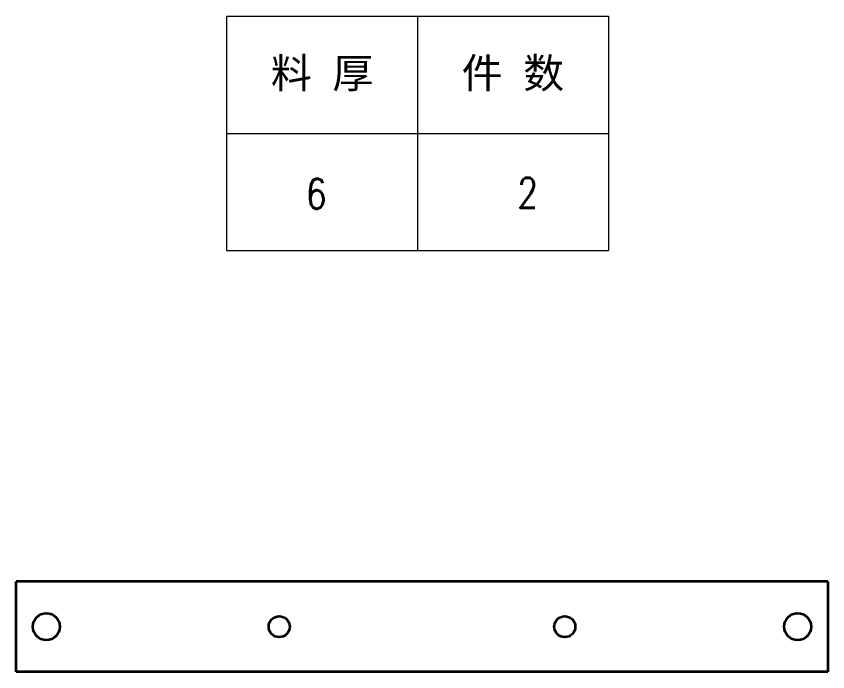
# Model space of a CAD drawing. Header units: millimetres. Extents: x 1201 to 11615, y -7347 to 2683.
# Drawn here: x 2369.8 to 2639.8, y 1880.6 to 2098.7 of the extents above; entities that cross this region are included whole.
import ezdxf
from ezdxf.enums import TextEntityAlignment as Align

# ---------------------------------------------------------------- set-up
doc = ezdxf.new("R2010")
doc.units = ezdxf.units.MM
doc.layers.add('DIM', color=3, linetype='Continuous', lineweight=20)
doc.styles.add('DIM', font='romans.shx', dxfattribs={"width": 0.8, "bigfont": 'bigfont.shx'})
doc.styles.get("Standard").update_dxf_attribs({"font": 'arial.ttf'})

# ---------------------------------------------------------------- blocks, each defined once
blk = doc.blocks.new('*T31')
at = {"color": 0, "linetype": 'ByBlock', "lineweight": -2, "transparency": 16777216}
for p, q in [((0, 0), (127, 0)), ((0, 0), (0, -78)), ((63.5, 0), (63.5, -78)), ((127, 0), (127, -78)), ((0, -39), (127, -39)), ((0, -78), (127, -78))]:
    blk.add_line(p, q, dxfattribs=at)
at = {"color": 0, "transparency": 16777216, "char_height": 10, "width": 60.5, "attachment_point": 5}
for s, insert in [('{\\fSimSun|b0|i0|c134|p2;料 厚}', (31.75, -19.5)), ('{\\fSimSun|b0|i0|c134|p2;件 数}', (95.25, -19.5))]:
    blk.add_mtext(s, dxfattribs=dict(at, insert=insert))
blk = doc.blocks.new('拆图参数')
blk.add_blockref('*T31', (-63.5, 78))
at = {"style": 'DIM', "width": 0.8}
blk.add_attdef('6', text='', height=10, dxfattribs=at).set_placement((-37.13, 18.91), align=Align.MIDDLE_LEFT)
blk.add_attdef('1', text='', height=10, dxfattribs=at).set_placement((36.65, 19.27), align=Align.MIDDLE_CENTER)

msp = doc.modelspace()

# ---------------------------------------------------------------- linework, layer by layer
at = {"color": 7, "lineweight": 35}
for p, q in [((2639.79, 1910.588), (2369.79, 1910.588)), ((2369.79, 1880.588), (2369.79, 1910.588)), ((2639.79, 1910.588), (2639.79, 1880.588)), ((2639.79, 1880.588), (2369.79, 1880.588))]:
    msp.add_line(p, q, dxfattribs=at)
for centre, radius in [((2379.79, 1895.588), 4.5), ((2457.29, 1895.588), 3.493), ((2552.29, 1895.588), 3.493), ((2629.79, 1895.588), 4.5)]:
    msp.add_circle(centre, radius, dxfattribs=at)

# ---------------------------------------------------------------- block references
at = {"layer": 'DIM'}
msp.add_blockref('拆图参数', (2503.299, 2020.734), dxfattribs=at).add_auto_attribs({'1': '2', '6': '6'})

doc.saveas('drawing.dxf')
